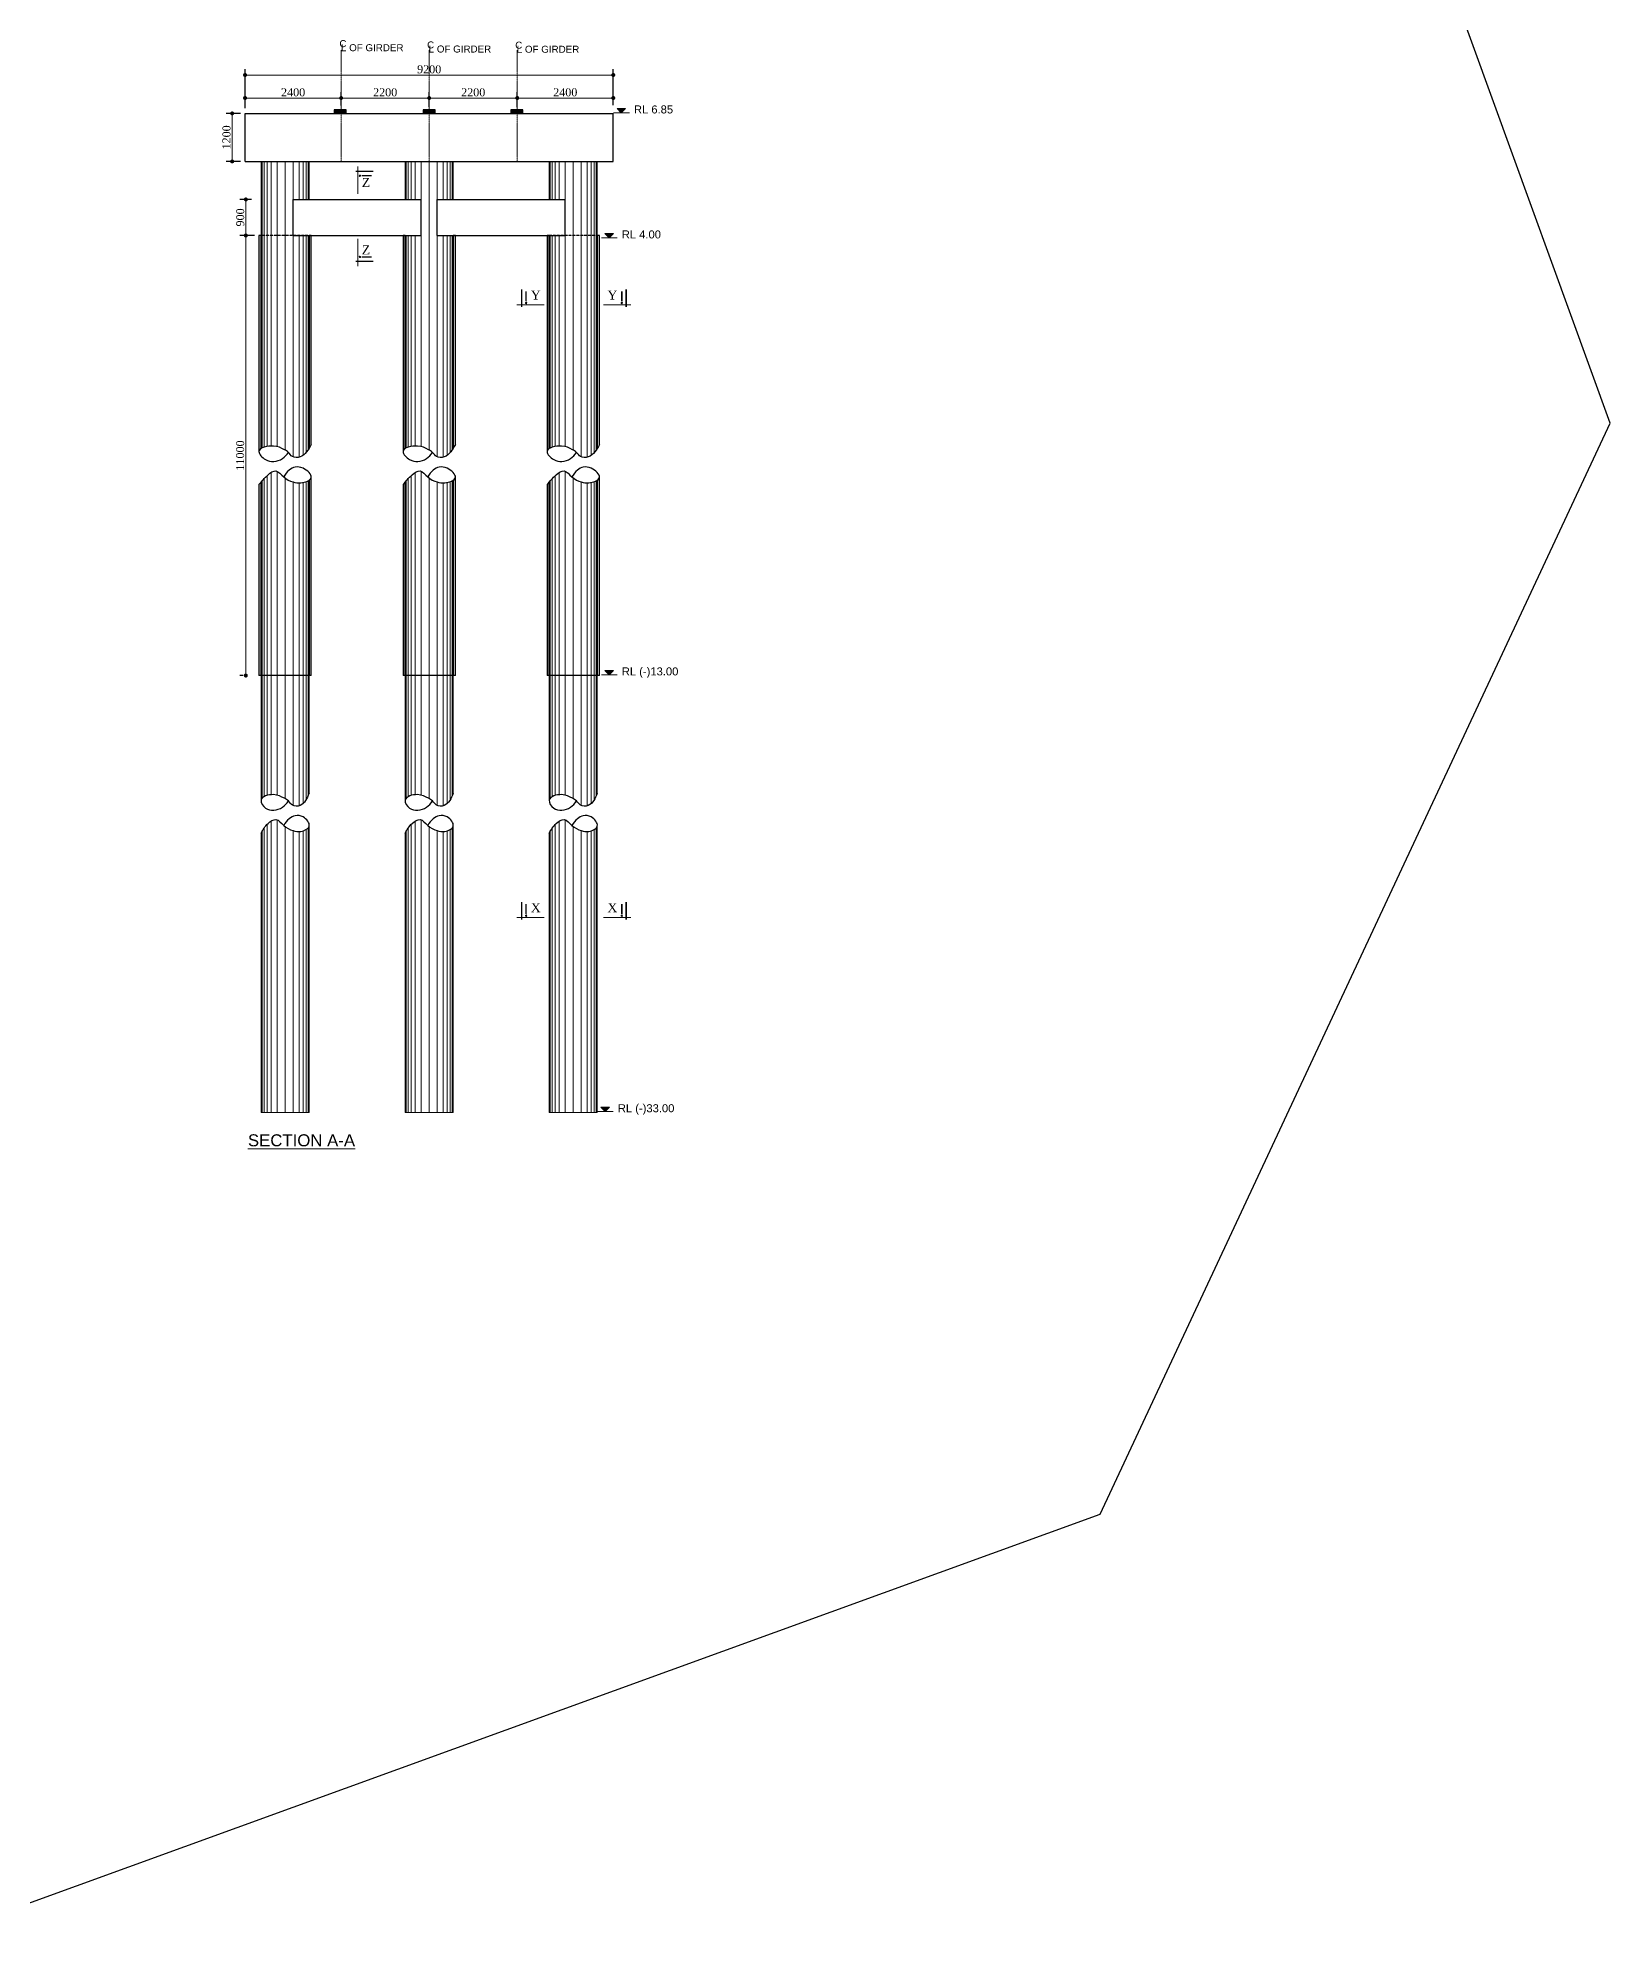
# Model space of a CAD drawing. Header units: millimetres. Extents: x -684453 to 35267, y -286696 to 273430.
# Drawn here: x -373392 to -334100, y -45434 to 1739 of the extents above; entities that cross this region are included whole.
import ezdxf

# ---------------------------------------------------------------- set-up
doc = ezdxf.new("R2010")
doc.units = ezdxf.units.MM
doc.header["$PDMODE"] = 2
doc.linetypes.add('CENTER', pattern=[2, 1.25, -0.25, 0.25, -0.25])
doc.linetypes.add('HIDDEN', pattern=[9.525, 6.35, -3.175])
doc.layers.get('Defpoints').update_dxf_attribs({"lineweight": 13})
for name, color, linetype, lineweight in [('Center Line', 34, 'Continuous', 15), ('dim', 4, 'Continuous', 25), ('Dimision', 4, 'Continuous', 9), ('hatch', 65, 'Continuous', 9), ('Pile', 11, 'Continuous', 15), ('Pire Line', 11, 'Continuous', 25), ('Steel Casing', 70, 'Continuous', 30), ('Text', 7, 'Continuous', 15)]:
    doc.layers.add(name, color=color, linetype=linetype, lineweight=lineweight)
doc.styles.add('ROMANS', font='arial.ttf', dxfattribs={"height": 200})
doc.styles.get("Standard").update_dxf_attribs({"font": 'times.ttf'})
doc.linetypes.add('BATTING', pattern='A,0.00254,-2.54,[134,ltypeshp.shx,S=2.54,R=0,X=-2.54,Y=0],-5.08,[134,ltypeshp.shx,S=2.54,R=180,X=2.54,Y=0],-2.54', length=10.16254)
doc.dimstyles.new('ISO-25', dxfattribs={"dimtxt": 175, "dimasz": 100, "dimexe": 65, "dimexo": 115.625, "dimgap": 40, "dimtad": 1, "dimtoh": 1, "dimdec": 0, "dimtxsty": 'Standard', "dimblk": 'DOT', "dimcen": 300, "dimclrd": 256, "dimclre": 256, "dimclrt": 256, "dimadec": 0, "dimazin": 0, "dimtfac": 1, "dimtdec": 0, "dimtix": 1, "dimtmove": 0, "dimatfit": 3, "dimldrblk": 'DOT', "dimfxl": 75, "dimlwd": -1, "dimarcsym": 0})

# ---------------------------------------------------------------- blocks, each defined once
blk = doc.blocks.new('_Dot')
at = {"color": 0, "linetype": 'ByBlock', "lineweight": -2}
blk.add_line((-0.5, 0), (-1, 0), dxfattribs=at)
at = {"color": 0, "linetype": 'ByBlock', "const_width": 0.5}
blk.add_lwpolyline([(-0.25, 0, 1), (0.25, 0, 1)], format="xyb", close=True, dxfattribs=at)
blk = doc.blocks.new('*D184')
at = {"layer": 'Defpoints', "color": 0, "ltscale": 3, "transparency": 16777216}
for p in [(-368534, -151), (-368211, -151), (-368211, -1351)]:
    blk.add_point(p, dxfattribs=at)
at = {"layer": 'Dimision', "color": 1, "lineweight": -2, "ltscale": 3, "transparency": 16777216}
for p, q in [((-368326, -151), (-368684, -151)), ((-368326, -1351), (-368684, -1351))]:
    blk.add_line(p, q, dxfattribs=at)
at = {"layer": 'Dimision', "ltscale": 3, "transparency": 16777216}
blk.add_line((-368534, -1251), (-368534, -251), dxfattribs=at)
at = {"layer": 'Dimision', "ltscale": 3, "transparency": 16777216, "xscale": 100, "yscale": 100, "zscale": 100}
for p, rotation in [((-368534, -151), 90), ((-368534, -1351), 270)]:
    blk.add_blockref('_Dot', p, dxfattribs=dict(at, rotation=rotation))
at = {"layer": 'Dimision', "ltscale": 3, "transparency": 16777216, "insert": (-368675, -751), "char_height": 200, "attachment_point": 5, "rotation": 90}
blk.add_mtext('1200', dxfattribs=at)
blk = doc.blocks.new('*D144')
at = {"layer": 'Defpoints', "color": 0, "ltscale": 3, "transparency": 16777216}
for p in [(-367935, -2301), (-368191, -3201), (-367935, -3201)]:
    blk.add_point(p, dxfattribs=at)
at = {"layer": 'Dimision', "color": 1, "lineweight": -2, "ltscale": 3, "transparency": 16777216}
for p, q in [((-368050, -2301), (-368341, -2301)), ((-368050, -3201), (-368341, -3201))]:
    blk.add_line(p, q, dxfattribs=at)
at = {"layer": 'Dimision', "ltscale": 3, "transparency": 16777216}
blk.add_line((-368191, -2401), (-368191, -3101), dxfattribs=at)
at = {"layer": 'Dimision', "ltscale": 3, "transparency": 16777216, "xscale": 100, "yscale": 100, "zscale": 100}
for p, rotation in [((-368191, -2301), 90), ((-368191, -3201), 270)]:
    blk.add_blockref('_Dot', p, dxfattribs=dict(at, rotation=rotation))
at = {"layer": 'Dimision', "ltscale": 3, "transparency": 16777216, "insert": (-368333, -2751), "char_height": 200, "attachment_point": 5, "rotation": 90}
blk.add_mtext('900', dxfattribs=at)
blk = doc.blocks.new('*D146')
at = {"layer": 'Defpoints', "color": 0, "ltscale": 3, "transparency": 16777216}
for p in [(-367864, -3201), (-368193, -14201), (-368147, -14201)]:
    blk.add_point(p, dxfattribs=at)
at = {"layer": 'Dimision', "color": 1, "lineweight": -2, "ltscale": 3, "transparency": 16777216}
for p, q in [((-367979, -3201), (-368343, -3201)), ((-368263, -14201), (-368343, -14201))]:
    blk.add_line(p, q, dxfattribs=at)
at = {"layer": 'Dimision', "ltscale": 3, "transparency": 16777216}
blk.add_line((-368193, -3301), (-368193, -14101), dxfattribs=at)
at = {"layer": 'Dimision', "ltscale": 3, "transparency": 16777216, "xscale": 100, "yscale": 100, "zscale": 100}
for p, rotation in [((-368193, -3201), 90), ((-368193, -14201), 270)]:
    blk.add_blockref('_Dot', p, dxfattribs=dict(at, rotation=rotation))
at = {"layer": 'Dimision', "ltscale": 3, "transparency": 16777216, "insert": (-368334, -8701), "char_height": 200, "attachment_point": 5, "rotation": 90}
blk.add_mtext('11000', dxfattribs=at)
blk = doc.blocks.new('*D157')
at = {"layer": 'Defpoints', "color": 0, "ltscale": 3, "transparency": 16777216}
for p in [(-365811, 233), (-368211, -134), (-365811, -69)]:
    blk.add_point(p, dxfattribs=at)
at = {"layer": 'Dimision', "color": 1, "lineweight": -2, "ltscale": 3, "transparency": 16777216}
for p, q in [((-368211, -19), (-368211, 383)), ((-365811, 47), (-365811, 383))]:
    blk.add_line(p, q, dxfattribs=at)
at = {"layer": 'Dimision', "ltscale": 3, "transparency": 16777216}
blk.add_line((-368111, 233), (-365911, 233), dxfattribs=at)
at = {"layer": 'Dimision', "ltscale": 3, "transparency": 16777216, "xscale": 100, "yscale": 100, "zscale": 100, "rotation": 180}
blk.add_blockref('_Dot', (-368211, 233), dxfattribs=at)
at = {"layer": 'Dimision', "ltscale": 3, "transparency": 16777216, "xscale": 100, "yscale": 100, "zscale": 100}
blk.add_blockref('_Dot', (-365811, 233), dxfattribs=at)
at = {"layer": 'Dimision', "ltscale": 3, "transparency": 16777216, "insert": (-367011, 375), "char_height": 200, "attachment_point": 5}
blk.add_mtext('2400', dxfattribs=at)
blk = doc.blocks.new('*D158')
at = {"layer": 'Defpoints', "color": 0, "ltscale": 3, "transparency": 16777216}
for p in [(-365811, 233), (-365811, -69), (-363611, -101)]:
    blk.add_point(p, dxfattribs=at)
at = {"layer": 'Dimision', "color": 1, "lineweight": -2, "ltscale": 3, "transparency": 16777216}
for p, q in [((-365811, 47), (-365811, 383)), ((-363611, 14), (-363611, 383))]:
    blk.add_line(p, q, dxfattribs=at)
at = {"layer": 'Dimision', "ltscale": 3, "transparency": 16777216}
blk.add_line((-363711, 233), (-365711, 233), dxfattribs=at)
at = {"layer": 'Dimision', "ltscale": 3, "transparency": 16777216, "xscale": 100, "yscale": 100, "zscale": 100, "rotation": 180}
blk.add_blockref('_Dot', (-365811, 233), dxfattribs=at)
at = {"layer": 'Dimision', "ltscale": 3, "transparency": 16777216, "xscale": 100, "yscale": 100, "zscale": 100}
blk.add_blockref('_Dot', (-363611, 233), dxfattribs=at)
at = {"layer": 'Dimision', "ltscale": 3, "transparency": 16777216, "insert": (-364711, 375), "char_height": 200, "attachment_point": 5}
blk.add_mtext('2200', dxfattribs=at)
blk = doc.blocks.new('*D159')
at = {"layer": 'Defpoints', "color": 0, "ltscale": 3, "transparency": 16777216}
for p in [(-361411, 233), (-363611, -101), (-361411, -107)]:
    blk.add_point(p, dxfattribs=at)
at = {"layer": 'Dimision', "color": 1, "lineweight": -2, "ltscale": 3, "transparency": 16777216}
for p, q in [((-363611, 14), (-363611, 383)), ((-361411, 8), (-361411, 383))]:
    blk.add_line(p, q, dxfattribs=at)
at = {"layer": 'Dimision', "ltscale": 3, "transparency": 16777216}
blk.add_line((-363511, 233), (-361511, 233), dxfattribs=at)
at = {"layer": 'Dimision', "ltscale": 3, "transparency": 16777216, "xscale": 100, "yscale": 100, "zscale": 100, "rotation": 180}
blk.add_blockref('_Dot', (-363611, 233), dxfattribs=at)
at = {"layer": 'Dimision', "ltscale": 3, "transparency": 16777216, "xscale": 100, "yscale": 100, "zscale": 100}
blk.add_blockref('_Dot', (-361411, 233), dxfattribs=at)
at = {"layer": 'Dimision', "ltscale": 3, "transparency": 16777216, "insert": (-362511, 375), "char_height": 200, "attachment_point": 5}
blk.add_mtext('2200', dxfattribs=at)
blk = doc.blocks.new('*D160')
at = {"layer": 'Defpoints', "color": 0, "ltscale": 3, "transparency": 16777216}
for p in [(-361411, 233), (-361411, -107), (-359011, -65)]:
    blk.add_point(p, dxfattribs=at)
at = {"layer": 'Dimision', "color": 1, "lineweight": -2, "ltscale": 3, "transparency": 16777216}
for p, q in [((-361411, 8), (-361411, 383)), ((-359011, 51), (-359011, 383))]:
    blk.add_line(p, q, dxfattribs=at)
at = {"layer": 'Dimision', "ltscale": 3, "transparency": 16777216}
blk.add_line((-359111, 233), (-361311, 233), dxfattribs=at)
at = {"layer": 'Dimision', "ltscale": 3, "transparency": 16777216, "xscale": 100, "yscale": 100, "zscale": 100, "rotation": 180}
blk.add_blockref('_Dot', (-361411, 233), dxfattribs=at)
at = {"layer": 'Dimision', "ltscale": 3, "transparency": 16777216, "xscale": 100, "yscale": 100, "zscale": 100}
blk.add_blockref('_Dot', (-359011, 233), dxfattribs=at)
at = {"layer": 'Dimision', "ltscale": 3, "transparency": 16777216, "insert": (-360211, 375), "char_height": 200, "attachment_point": 5}
blk.add_mtext('2400', dxfattribs=at)
blk = doc.blocks.new('*D161')
at = {"layer": 'Defpoints', "color": 0, "ltscale": 3, "transparency": 16777216}
for p in [(-359011, 808), (-368211, -134), (-359011, -65)]:
    blk.add_point(p, dxfattribs=at)
at = {"layer": 'Dimision', "color": 1, "lineweight": -2, "ltscale": 3, "transparency": 16777216}
for p, q in [((-368211, -19), (-368211, 958)), ((-359011, 51), (-359011, 958))]:
    blk.add_line(p, q, dxfattribs=at)
at = {"layer": 'Dimision', "ltscale": 3, "transparency": 16777216}
blk.add_line((-368111, 808), (-359111, 808), dxfattribs=at)
at = {"layer": 'Dimision', "ltscale": 3, "transparency": 16777216, "xscale": 100, "yscale": 100, "zscale": 100, "rotation": 180}
blk.add_blockref('_Dot', (-368211, 808), dxfattribs=at)
at = {"layer": 'Dimision', "ltscale": 3, "transparency": 16777216, "xscale": 100, "yscale": 100, "zscale": 100}
blk.add_blockref('_Dot', (-359011, 808), dxfattribs=at)
at = {"layer": 'Dimision', "ltscale": 3, "transparency": 16777216, "insert": (-363611, 950), "char_height": 200, "attachment_point": 5}
blk.add_mtext('9200', dxfattribs=at)

msp = doc.modelspace()

# ---------------------------------------------------------------- hatches: boundary and pattern name
at = {"layer": 'Dimision', "ltscale": 5}
for points in [[(-358917.4, -29.6), (-358705.2, -29.6), (-358811.3, -135.7)], [(-359221.1, -3153.2), (-359009, -3153.2), (-359115.1, -3259.3)], [(-359220.7, -14074.3), (-359008.5, -14074.3), (-359114.6, -14180.3)], [(-359319.8, -24991.8), (-359107.7, -24991.8), (-359213.7, -25097.9)]]:
    msp.add_hatch(color=256, dxfattribs=at).paths.add_polyline_path(points)
at = {"layer": 'Pire Line', "ltscale": 3}
h = msp.add_hatch(color=256, dxfattribs=at)
h.paths.add_polyline_path([(-365683.7, -62.1), (-365833.7, -62.1), (-365833.7, -150.7), (-365683.7, -150.7)])
h.paths.add_polyline_path([(-365833.7, -62.1), (-365983.7, -62.1), (-365983.7, -150.7), (-365833.7, -150.7)])
h = msp.add_hatch(color=256, dxfattribs=at)
h.paths.add_polyline_path([(-363460.5, -62.1), (-363610.5, -62.1), (-363610.5, -150.7), (-363460.5, -150.7)])
h.paths.add_polyline_path([(-363610.5, -62.1), (-363760.5, -62.1), (-363760.5, -150.7), (-363610.5, -150.7)])
h = msp.add_hatch(color=256, dxfattribs=at)
h.paths.add_polyline_path([(-361267.6, -62.1), (-361417.6, -62.1), (-361417.6, -150.7), (-361267.6, -150.7)])
h.paths.add_polyline_path([(-361417.6, -62.1), (-361567.6, -62.1), (-361567.6, -150.7), (-361417.6, -150.7)])
at = {"layer": 'Text'}
for points in [[(-365324.6, -1710.1, 1), (-365360.5, -1710.1, 1)], [(-365324.6, -3738.6, -1), (-365360.5, -3738.6, -1)], [(-361189.2, -4871.5, 1), (-361189.2, -4907.4, 1)], [(-358798.2, -4871.5, -1), (-358798.2, -4907.4, -1)], [(-361189.2, -20184.5, 1), (-361189.2, -20220.4, 1)], [(-358798.2, -20184.5, -1), (-358798.2, -20220.4, -1)]]:
    msp.add_hatch(color=256, dxfattribs=at).paths.add_polyline_path(points)

# ---------------------------------------------------------------- linework, layer by layer
at = {"layer": 'Center Line', "linetype": 'CENTER'}
for p, q in [((-365810.5, -1350.7), (-365810.5, 1440.8)), ((-363610.5, -1350.7), (-363610.5, 1440.8)), ((-361410.5, -1350.7), (-361410.5, 1440.8))]:
    msp.add_line(p, q, dxfattribs=at)
at = {"layer": 'dim', "ltscale": 30}
for points in [[(-366557.2, -8426.3), (-366838.9, -8736.2), (-367028.8, -8728.7), (-367130, -8622.8), (-367227.3, -8556.9), (-367501.5, -8465.1), (-367863.9, -8602.4), (-367699.2, -8801.2), (-367496.3, -8848.9), (-367277.2, -8780.2), (-367130, -8622.8)], [(-362957.2, -8426.4), (-363238.9, -8736.2), (-363428.8, -8728.8), (-363530, -8622.8), (-363627.3, -8556.9), (-363901.5, -8465.1), (-364263.9, -8602.4), (-364099.2, -8801.2), (-363896.3, -8848.9), (-363677.2, -8780.2), (-363530, -8622.8)], [(-359357.2, -8426.4), (-359638.9, -8736.2), (-359828.8, -8728.8), (-359930, -8622.8), (-360027.3, -8556.9), (-360301.5, -8465.1), (-360663.9, -8602.5), (-360499.1, -8801.2), (-360296.3, -8848.9), (-360077.2, -8780.2), (-359930, -8622.8)], [(-367863.9, -9428.8), (-367637, -9184), (-367439.3, -9087.4), (-367247.1, -9235.5), (-367011.5, -9362.6), (-366820.8, -9384.8), (-366557.2, -9251.8), (-366763.6, -9021), (-366959.5, -8992.4), (-367109.2, -9066.3), (-367247.1, -9235.5)], [(-364263.9, -9428.8), (-364037, -9184), (-363839.3, -9087.4), (-363647.1, -9235.5), (-363411.5, -9362.6), (-363220.8, -9384.8), (-362957.2, -9251.8), (-363163.6, -9021), (-363359.5, -8992.4), (-363509.2, -9066.3), (-363647.1, -9235.5)], [(-360663.9, -9428.8), (-360437, -9184), (-360239.3, -9087.4), (-360047.1, -9235.5), (-359811.5, -9362.7), (-359620.8, -9384.8), (-359357.2, -9251.8), (-359563.6, -9021), (-359759.5, -8992.4), (-359909.2, -9066.3), (-360047.1, -9235.5)], [(-366611.1, -17138.7), (-366838.7, -17448.6), (-367028.5, -17441.1), (-367129.7, -17335.2), (-367227.1, -17269.3), (-367501.3, -17177.5), (-367811.1, -17314.8), (-367698.9, -17513.6), (-367496, -17561.3), (-367277, -17492.6), (-367129.7, -17335.2)], [(-363011.3, -17138.7), (-363238.9, -17448.6), (-363428.8, -17441.1), (-363530, -17335.2), (-363627.4, -17269.3), (-363901.6, -17177.5), (-364211.3, -17314.8), (-364099.2, -17513.6), (-363896.3, -17561.3), (-363677.3, -17492.6), (-363530, -17335.2)], [(-359411.3, -17138.7), (-359638.9, -17448.6), (-359828.8, -17441.1), (-359930, -17335.2), (-360027.3, -17269.3), (-360301.5, -17177.5), (-360611.3, -17314.8), (-360499.1, -17513.6), (-360296.3, -17561.3), (-360077.2, -17492.6), (-359930, -17335.2)], [(-367813.1, -18141.2), (-367636.7, -17896.4), (-367439, -17799.8), (-367246.8, -17947.9), (-367011.3, -18075), (-366820.6, -18097.1), (-366611.1, -17964.2), (-366763.4, -17733.4), (-366959.2, -17704.8), (-367108.9, -17778.7), (-367246.8, -17947.9)], [(-364213.4, -18141.2), (-364037, -17896.4), (-363839.3, -17799.8), (-363647.1, -17947.9), (-363411.5, -18075), (-363220.9, -18097.1), (-363011.3, -17964.2), (-363163.7, -17733.4), (-363359.5, -17704.8), (-363509.2, -17778.7), (-363647.1, -17947.9)], [(-360613.3, -18141.2), (-360437, -17896.4), (-360239.3, -17799.8), (-360047.1, -17947.9), (-359811.5, -18075), (-359620.8, -18097.1), (-359411.3, -17964.2), (-359563.6, -17733.4), (-359759.5, -17704.8), (-359909.2, -17778.7), (-360047.1, -17947.9)]]:
    msp.add_spline(points, degree=3, dxfattribs=at)
at = {"layer": 'Dimision', "ltscale": 5}
for p, q in [((-358608.1, -135.7), (-359005, -135.7)), ((-358911.9, -3259.3), (-359308.7, -3259.3)), ((-358911.4, -14180.3), (-359308.3, -14180.3)), ((-359010.5, -25097.9), (-359407.4, -25097.9))]:
    msp.add_line(p, q, dxfattribs=at)
at = {"layer": 'Dimision', "ltscale": 3}
for p, q in [((-365390.7, -2165.4), (-365390.7, -1481.2)), ((-365390.7, -3283.3), (-365390.7, -3967.5))]:
    msp.add_line(p, q, dxfattribs=at)
at = {"layer": 'Dimision', "ltscale": 5}
for points in [[(-358917.4, -29.6), (-358705.2, -29.6), (-358811.3, -135.7)], [(-359221.1, -3153.2), (-359009, -3153.2), (-359115.1, -3259.3)], [(-359220.7, -14074.3), (-359008.5, -14074.3), (-359114.6, -14180.3)], [(-359319.8, -24991.8), (-359107.7, -24991.8), (-359213.7, -25097.9)]]:
    msp.add_lwpolyline(points, close=True, dxfattribs=at)
at = {"layer": 'hatch', "ltscale": 3}
for p, q in [((-367785.5, -8513.5), (-367785.5, -1350.7)), ((-367735.5, -8493.5), (-367735.5, -1350.7)), ((-367660.5, -8475), (-367660.5, -1350.7)), ((-367560.5, -8464.4), (-367560.5, -1350.7)), ((-367410.5, -8478.9), (-367410.5, -1350.7)), ((-367210.5, -8566.2), (-367210.5, -1350.7)), ((-367210.5, -8566.2), (-367210.5, -1350.7)), ((-367210.5, -8566.2), (-367210.5, -1350.7)), ((-367210.5, -8566.2), (-367210.5, -1350.7)), ((-367010.5, -8738.3), (-367010.5, -1350.7)), ((-366860.5, -2300.7), (-366860.5, -1350.7)), ((-366760.5, -2300.7), (-366760.5, -1350.7)), ((-366685.5, -2300.7), (-366685.5, -1350.7)), ((-366635.5, -2300.7), (-366635.5, -1350.7)), ((-364185.5, -2300.7), (-364185.5, -1350.7)), ((-364135.5, -2300.7), (-364135.5, -1350.7)), ((-364060.5, -2300.7), (-364060.5, -1350.7)), ((-363960.5, -2300.7), (-363960.5, -1350.7)), ((-363810.5, -8478.9), (-363810.5, -1350.7)), ((-363610.5, -8566.2), (-363610.5, -1350.7)), ((-363610.5, -8566.2), (-363610.5, -1350.7)), ((-363610.5, -8566.2), (-363610.5, -1350.7)), ((-363610.5, -8566.2), (-363610.5, -1350.7)), ((-363410.5, -8738.3), (-363410.5, -1350.7)), ((-363260.5, -2300.7), (-363260.5, -1350.7)), ((-363160.5, -2300.7), (-363160.5, -1350.7)), ((-363085.5, -2300.7), (-363085.5, -1350.7)), ((-363035.5, -2300.7), (-363035.5, -1350.7)), ((-360585.5, -2300.7), (-360585.5, -1350.7)), ((-360535.5, -2300.7), (-360535.5, -1350.7)), ((-360460.5, -2300.7), (-360460.5, -1350.7)), ((-360360.5, -2300.7), (-360360.5, -1350.7)), ((-360210.5, -8478.9), (-360210.5, -1350.7)), ((-360010.5, -8566.2), (-360010.5, -1350.7)), ((-360010.5, -8566.2), (-360010.5, -1350.7)), ((-360010.5, -8566.2), (-360010.5, -1350.7)), ((-360010.5, -8566.2), (-360010.5, -1350.7)), ((-359810.5, -8738.3), (-359810.5, -1350.7)), ((-359660.5, -8742.7), (-359660.5, -1350.7)), ((-359560.5, -8696.4), (-359560.5, -1350.7)), ((-359485.5, -8627.4), (-359485.5, -1350.7)), ((-359435.5, -8560.4), (-359435.5, -1350.7)), ((-366860.5, -8742.7), (-366860.5, -3200.7)), ((-366760.5, -8696.4), (-366760.5, -3200.7)), ((-366685.5, -8627.4), (-366685.5, -3200.7)), ((-366635.5, -8560.4), (-366635.5, -3200.7)), ((-364185.5, -8513.5), (-364185.5, -3200.7)), ((-364135.5, -8493.5), (-364135.5, -3200.7)), ((-364060.5, -8475), (-364060.5, -3200.7)), ((-363960.5, -8464.4), (-363960.5, -3200.7)), ((-363260.5, -8742.7), (-363260.5, -3200.7)), ((-363160.5, -8696.4), (-363160.5, -3200.7)), ((-363085.5, -8627.4), (-363085.5, -3200.7)), ((-363035.5, -8560.4), (-363035.5, -3200.7)), ((-360585.5, -8513.5), (-360585.5, -3200.7)), ((-360535.5, -8493.5), (-360535.5, -3200.7)), ((-360460.5, -8475), (-360460.5, -3200.7)), ((-360360.5, -8464.4), (-360360.5, -3200.7)), ((-367785.5, -17264.2), (-367785.5, -9334.1)), ((-367735.5, -17225.8), (-367735.5, -9278.4)), ((-367660.5, -17196.1), (-367660.5, -9204.7)), ((-367560.5, -17178.8), (-367560.5, -9126)), ((-367410.5, -17190.3), (-367410.5, -9095.1)), ((-367210.5, -17278.5), (-367210.5, -9265.6)), ((-367210.5, -17278.5), (-367210.5, -9265.6)), ((-367210.5, -17278.5), (-367210.5, -9265.6)), ((-367210.5, -17278.5), (-367210.5, -9265.6)), ((-367010.5, -17450.7), (-367010.5, -9362.9)), ((-366860.5, -17455.8), (-366860.5, -9386.5)), ((-366760.5, -17400.3), (-366760.5, -9376)), ((-366685.5, -17303.2), (-366685.5, -9355.2)), ((-366635.5, -17198.8), (-366635.5, -9333.4)), ((-364185.5, -17263.9), (-364185.5, -9334.1)), ((-364135.5, -17225.6), (-364135.5, -9278.4)), ((-364060.5, -17196), (-364060.5, -9204.7)), ((-363960.5, -17178.7), (-363960.5, -9126)), ((-363810.5, -17190.4), (-363810.5, -9095.1)), ((-363610.5, -17278.6), (-363610.5, -9265.6)), ((-363610.5, -17278.6), (-363610.5, -9265.6)), ((-363610.5, -17278.6), (-363610.5, -9265.6)), ((-363610.5, -17278.6), (-363610.5, -9265.6)), ((-363410.5, -17450.8), (-363410.5, -9362.9)), ((-363260.5, -17455.7), (-363260.5, -9386.5)), ((-363160.5, -17400), (-363160.5, -9376)), ((-363085.5, -17302.7), (-363085.5, -9355.2)), ((-363035.5, -17198.1), (-363035.5, -9333.4)), ((-360585.5, -17263.9), (-360585.5, -9334.1)), ((-360535.5, -17225.7), (-360535.5, -9278.4)), ((-360460.5, -17196), (-360460.5, -9204.8)), ((-360360.5, -17178.7), (-360360.5, -9126)), ((-360210.5, -17190.3), (-360210.5, -9095.1)), ((-360010.5, -17278.6), (-360010.5, -9265.6)), ((-360010.5, -17278.6), (-360010.5, -9265.6)), ((-360010.5, -17278.6), (-360010.5, -9265.6)), ((-360010.5, -17278.6), (-360010.5, -9265.6)), ((-359810.5, -17450.8), (-359810.5, -9363)), ((-359660.5, -17455.8), (-359660.5, -9386.6)), ((-359560.5, -17400.1), (-359560.5, -9376)), ((-359485.5, -17302.8), (-359485.5, -9355.2)), ((-359435.5, -17198.2), (-359435.5, -9333.4)), ((-367660.5, -25121.6), (-367660.5, -17920)), ((-367560.5, -25121.6), (-367560.5, -17836.3)), ((-367410.5, -25121.6), (-367410.5, -17807.5)), ((-364060.5, -25121.6), (-364060.5, -17919.8)), ((-363960.5, -25121.6), (-363960.5, -17836.1)), ((-363810.5, -25121.6), (-363810.5, -17807.6)), ((-360460.5, -25121.6), (-360460.5, -17919.8)), ((-360360.5, -25121.6), (-360360.5, -17836.1)), ((-360210.5, -25121.6), (-360210.5, -17807.6)), ((-367785.5, -25121.6), (-367785.5, -18093.2)), ((-367735.5, -25121.6), (-367735.5, -18013.4)), ((-367210.5, -25121.6), (-367210.5, -17977.7)), ((-367210.5, -25121.6), (-367210.5, -17977.7)), ((-367210.5, -25121.6), (-367210.5, -17977.7)), ((-367210.5, -25121.6), (-367210.5, -17977.7)), ((-367010.5, -25121.6), (-367010.5, -18075.3)), ((-366860.5, -25121.6), (-366860.5, -18100.3)), ((-366760.5, -25121.6), (-366760.5, -18083.6)), ((-366685.5, -25121.6), (-366685.5, -18050.2)), ((-366635.5, -25121.6), (-366635.5, -18009)), ((-364185.5, -25121.6), (-364185.5, -18092.7)), ((-364135.5, -25121.6), (-364135.5, -18013)), ((-363610.5, -25121.6), (-363610.5, -17977.9)), ((-363610.5, -25121.6), (-363610.5, -17977.9)), ((-363610.5, -25121.6), (-363610.5, -17977.9)), ((-363610.5, -25121.6), (-363610.5, -17977.9)), ((-363410.5, -25121.6), (-363410.5, -18075.4)), ((-363260.5, -25121.6), (-363260.5, -18100.3)), ((-363160.5, -25121.6), (-363160.5, -18083.5)), ((-363085.5, -25121.6), (-363085.5, -18050)), ((-363035.5, -25121.6), (-363035.5, -18008.7)), ((-360585.5, -25121.6), (-360585.5, -18092.8)), ((-360535.5, -25121.6), (-360535.5, -18013)), ((-360010.5, -25121.6), (-360010.5, -17977.9)), ((-360010.5, -25121.6), (-360010.5, -17977.9)), ((-360010.5, -25121.6), (-360010.5, -17977.9)), ((-360010.5, -25121.6), (-360010.5, -17977.9)), ((-359810.5, -25121.6), (-359810.5, -18075.3)), ((-359660.5, -25121.6), (-359660.5, -18100.3)), ((-359560.5, -25121.6), (-359560.5, -18083.5)), ((-359485.5, -25121.6), (-359485.5, -18050)), ((-359435.5, -25121.6), (-359435.5, -18008.7))]:
    msp.add_line(p, q, dxfattribs=at)
at = {"layer": 'Pile', "ltscale": 3}
for p, q in [((-367810.5, -1350.7), (-367810.5, -8527.6)), ((-366610.5, -1350.7), (-366610.5, -2300.7)), ((-364210.5, -1350.7), (-364210.5, -2300.7)), ((-363010.5, -1350.7), (-363010.6, -2300.7)), ((-360610.5, -1350.7), (-360610.5, -2300.7)), ((-359410.5, -1350.7), (-359410.9, -8521.2)), ((-366610.6, -3200.7), (-366610.8, -8521)), ((-364210.5, -3200.7), (-364210.5, -8527.6)), ((-363010.6, -3200.7), (-363010.9, -8521.2)), ((-360610.5, -3200.7), (-360610.5, -8527.7)), ((-367810.5, -9363.6), (-367810.5, -17312)), ((-366610.8, -9318.6), (-366611.1, -17138.7)), ((-364210.5, -9363.6), (-364210.5, -17310.7)), ((-363010.9, -9318.7), (-363011.3, -17138.7)), ((-360610.5, -9363.6), (-360610.5, -17310.8)), ((-359410.9, -9318.7), (-359411.3, -17138.7)), ((-367810.5, -18136.7), (-367810.5, -25121.6)), ((-366610.5, -17948), (-366610.5, -25121.6)), ((-364210.5, -18136.2), (-364210.5, -25121.6)), ((-363010.5, -17947.7), (-363010.5, -25121.6)), ((-360610.5, -18136.3), (-360610.5, -25121.6)), ((-359410.5, -17947.7), (-359410.5, -25121.6)), ((-367810.5, -25121.6), (-366610.5, -25121.6)), ((-364210.5, -25121.6), (-363010.5, -25121.6)), ((-360610.5, -25121.6), (-359410.5, -25121.6))]:
    msp.add_line(p, q, dxfattribs=at)
at = {"layer": 'Pire Line', "ltscale": 3}
for p, q in [((-368210.5, -150.7), (-359010.5, -150.7)), ((-368210.5, -1350.7), (-368210.5, -150.7)), ((-359010.5, -1350.7), (-359010.5, -150.7)), ((-359010.5, -1350.7), (-359010.5, -150.7)), ((-368210.5, -1350.7), (-359010.5, -1350.7)), ((-367010, -2300.7), (-363810.9, -2300.7)), ((-367010, -3200.7), (-367010, -2300.7)), ((-363810.9, -3200.7), (-363810.9, -2300.7)), ((-363410.5, -2300.7), (-360210.5, -2300.7)), ((-363410.5, -3200.7), (-363410.5, -2300.7)), ((-360210.5, -3200.7), (-360210.5, -2300.7)), ((-367010, -3200.7), (-363810.9, -3200.7)), ((-363410.5, -3200.7), (-360210.5, -3200.7))]:
    msp.add_line(p, q, dxfattribs=at)
at = {"layer": 'Pire Line', "color": 2, "linetype": 'BATTING', "ltscale": 150}
msp.add_lwpolyline([(-346844, -35161), (-334099.9, -7889.4), (-344372.5, 20406), (-371644.1, 33150), (-399939.4, 22877.5), (-412683.5, -4394.1), (-402411, -32689.5), (-375139.3, -45433.5)], close=True, dxfattribs=at)
at = {"layer": 'Pire Line', "ltscale": 5}
for points in [[(-365683.7, -62.1), (-365983.7, -62.1), (-365983.7, -150.7), (-365683.7, -150.7)], [(-363460.5, -62.1), (-363760.5, -62.1), (-363760.5, -150.7), (-363460.5, -150.7)], [(-361267.6, -62.1), (-361567.6, -62.1), (-361567.6, -150.7), (-361267.6, -150.7)]]:
    msp.add_lwpolyline(points, close=True, dxfattribs=at)
at = {"layer": 'Steel Casing', "linetype": 'HIDDEN', "ltscale": 0.3}
for p, q in [((-366557.2, -3200.7), (-367863.9, -3200.7)), ((-359357.2, -3200.7), (-360663.8, -3200.7))]:
    msp.add_line(p, q, dxfattribs=at)
at = {"layer": 'Steel Casing', "linetype": 'Continuous', "ltscale": 0.3}
for p, q in [((-366557.2, -14200.9), (-367863.9, -14200.9)), ((-362957.2, -14200.9), (-364263.9, -14200.9)), ((-359357.2, -14200.9), (-360663.9, -14200.9))]:
    msp.add_line(p, q, dxfattribs=at)
for points in [[(-367810.5, -8527.6), (-367810.5, -3200.7), (-367863.9, -3200.7), (-367863.9, -8611.4)], [(-366557.2, -8426.3), (-366557.2, -3200.7), (-366610.5, -3200.7), (-366610.5, -8520.6)], [(-364210.5, -8527.7), (-364210.5, -3200.7), (-364263.9, -3200.7), (-364263.9, -8611.4)], [(-362957.2, -8426.4), (-362957.2, -3200.7), (-363010.5, -3200.7), (-363010.5, -8520.6)], [(-360610.5, -8527.7), (-360610.5, -3200.7), (-360663.8, -3200.7), (-360663.9, -8611.4)], [(-359357.2, -8426.4), (-359357.2, -3200.7), (-359410.5, -3200.7), (-359410.5, -8520.7)], [(-367863.9, -9428.8), (-367863.9, -14200.9)], [(-367810.6, -14200.9), (-367810.5, -9363.6)], [(-366610.5, -9318.5), (-366610.6, -14200.9)], [(-366557.2, -14200.9), (-366557.2, -9219.8)], [(-364263.9, -9428.8), (-364263.9, -14200.9)], [(-364210.6, -14200.9), (-364210.5, -9363.6)], [(-363010.5, -9318.5), (-363010.6, -14200.9)], [(-362957.2, -14200.9), (-362957.2, -9219.8)], [(-360663.9, -9428.8), (-360663.9, -14200.9)], [(-360610.6, -14200.9), (-360610.5, -9363.7)], [(-359410.5, -9318.5), (-359410.6, -14200.9)], [(-359357.2, -14200.9), (-359357.2, -9219.8)]]:
    msp.add_lwpolyline(points, dxfattribs=at)
at = {"layer": 'Text'}
for p, q in [((-360733.9, -4937.6), (-361418, -4937.6)), ((-359253.5, -4937.6), (-358569.3, -4937.6)), ((-360733.9, -20250.6), (-361418, -20250.6)), ((-359253.5, -20250.6), (-358569.3, -20250.6))]:
    msp.add_line(p, q, dxfattribs=at)
at = {"layer": 'Text', "const_width": 35.9}
for points in [[(-365445.5, -1599.9), (-365003.2, -1599.9)], [(-365297, -1710.1), (-365047.5, -1710.1)], [(-365297, -3738.6), (-365047.5, -3738.6)], [(-365445.5, -3848.8), (-365003.2, -3848.8)], [(-361299.4, -4992.5), (-361299.4, -4550.1)], [(-361189.2, -4844), (-361189.2, -4594.5)], [(-358798.2, -4844), (-358798.2, -4594.5)], [(-358688, -4992.5), (-358688, -4550.1)], [(-361299.4, -20305.5), (-361299.4, -19863.1)], [(-361189.2, -20157), (-361189.2, -19907.4)], [(-358798.2, -20157), (-358798.2, -19907.4)], [(-358688, -20305.5), (-358688, -19863.1)]]:
    msp.add_lwpolyline(points, dxfattribs=at)
at = {"layer": 'Text'}
for centre in [(-365342.5, -1710.1), (-365342.5, -3738.6), (-361189.2, -4889.5), (-358798.2, -4889.5), (-361189.2, -20202.5), (-358798.2, -20202.5)]:
    msp.add_circle(centre, 17.9, dxfattribs=at)

# ---------------------------------------------------------------- texts
at = {"layer": 'Text', "style": 'ROMANS'}
for s, height, p in [('RL 6.85', 200, (-358494.8, -152.4)), ('RL 4.00', 200, (-358798.6, -3276)), ('RL (-)13.00', 200, (-358798.1, -14197)), ('RL (-)33.00', 200, (-358897.2, -25114.6)), ('%%USECTION A-A', 300, (-368140.4, -25966.1))]:
    msp.add_text(s, height=height, dxfattribs=at).set_placement(p)
at = {"layer": 'Text'}
for s, p in [('Z', (-365294.4, -1991.2)), ('Z', (-365294.4, -3676.7)), ('Y', (-361070.1, -4802.8)), ('Y', (-359155.1, -4802.8)), ('X', (-361070.1, -20115.8)), ('X', (-359155.1, -20115.8))]:
    msp.add_text(s, height=224.2, dxfattribs=at).set_placement(p)
at = {"layer": 'Text', "char_height": 175, "width": 8235.459, "attachment_point": 1, "style": 'ROMANS'}
for s, insert in [('C', (-365854.3, 1680)), ('L OF GIRDER', (-365814.9, 1578)), ('C', (-363663, 1647.5)), ('L OF GIRDER', (-363623.6, 1545.6)), ('C', (-361461.9, 1641.7)), ('L OF GIRDER', (-361422.4, 1539.7))]:
    msp.add_mtext(s, dxfattribs=dict(at, insert=insert))

# ---------------------------------------------------------------- dimensions: what is measured, and where the dimension line sits
at = {"layer": 'Dimision', "ltscale": 3}
for base, p1, p2, picture, middle in [((-359010.5, 807.6), (-368210.5, -134.3), (-359010.5, -64.6), '*D161', (-363610.5, 949.6)), ((-365810.5, 232.9), (-368210.5, -134.3), (-365810.5, -69), '*D157', (-367010.5, 374.7)), ((-361410.5, 232.9), (-363610.5, -101.5), (-361410.5, -107.3), '*D159', (-362510.5, 374.7))]:
    dim = msp.add_linear_dim(base=base, p1=p1, p2=p2, dimstyle='ISO-25', override={"dimtxt": 200, "dimexe": 150, "dimclre": 1}, dxfattribs=at)
    dim.commit()
    dim.dimension.update_dxf_attribs({"geometry": picture, "text_midpoint": middle})
for base, p1, p2, angle, picture, middle in [((-365810.5, 232.9), (-363610.5, -101.5), (-365810.5, -69), 180, '*D158', (-364710.5, 374.7)), ((-361410.5, 232.9), (-359010.5, -64.6), (-361410.5, -107.3), 180, '*D160', (-360210.5, 374.7)), ((-368533.7, -150.7), (-368210.5, -1350.7), (-368210.5, -150.7), 90, '*D184', (-368675.4, -750.7)), ((-368190.9, -3200.7), (-367934.6, -2300.7), (-367934.6, -3200.7), 90, '*D144', (-368332.9, -2750.7)), ((-368192.7, -14200.9), (-367863.9, -3200.7), (-368147.5, -14200.9), 90, '*D146', (-368334.4, -8700.8))]:
    dim = msp.add_linear_dim(base=base, p1=p1, p2=p2, angle=angle, dimstyle='ISO-25', override={"dimtxt": 200, "dimexe": 150, "dimclre": 1}, dxfattribs=at)
    dim.commit()
    dim.dimension.update_dxf_attribs({"geometry": picture, "text_midpoint": middle})

doc.saveas('drawing.dxf')
